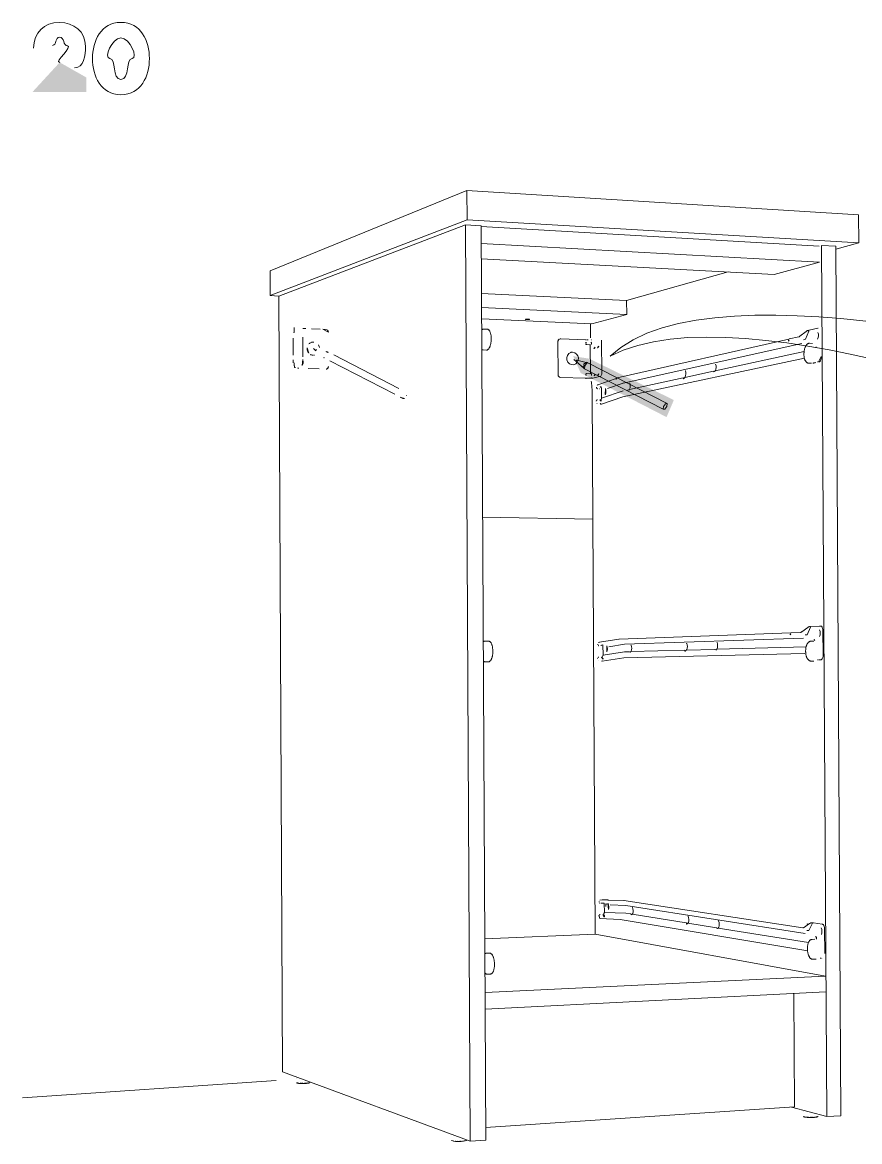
# Model space of a CAD drawing. Header units: metres. Extents: x -30.9 to 24.7, y -10.3 to 6.8.
# Drawn here: x 7.874 to 9.561, y -2.953 to -0.698 of the extents above; entities that cross this region are included whole.
import ezdxf

# ---------------------------------------------------------------- set-up
doc = ezdxf.new("R2010")
doc.units = ezdxf.units.M
doc.header["$MEASUREMENT"] = 0
doc.layers.add('PDF_Working_Num_Penna__255_Num_Penna__255', color=255, linetype='Continuous', lineweight=18)
doc.layers.add('PDF_Working_Num_Penna__7_Num_Penna__7', color=7, linetype='Continuous', lineweight=18)

msp = doc.modelspace()

# ---------------------------------------------------------------- hatches: boundary and pattern name
at = {"layer": 'PDF_Working_Num_Penna__255_Num_Penna__255', "linetype": 'Continuous', "lineweight": 18}
msp.add_hatch(color=255, dxfattribs=at).paths.add_polyline_path([(8.9838, -1.3706), (8.999, -1.4044), (9.172, -1.4934), (9.1867, -1.459), (9.0159, -1.3756)])
at = {"layer": 'PDF_Working_Num_Penna__7_Num_Penna__7', "linetype": 'Continuous', "lineweight": 18}
msp.add_hatch(color=7, dxfattribs=at).paths.add_polyline_path([(7.9496, -0.7787), (7.8944, -0.8387), (8.003, -0.8387), (8.003, -0.809)])

# ---------------------------------------------------------------- linework, layer by layer
at = {"layer": 'PDF_Working_Num_Penna__7_Num_Penna__7', "color": 7, "linetype": 'Continuous', "lineweight": 18, "flags": 128}
for points in [[(9.5589, -1.086), (8.7699, -1.0366), (8.3734, -1.1987), (8.3736, -1.2487)], [(8.7699, -1.0366), (8.7702, -1.0962), (9.5592, -1.1424)], [(8.3736, -1.2487), (8.7702, -1.0962)], [(9.5589, -1.086), (9.5592, -1.1424)], [(8.7983, -1.108), (8.7669, -1.1062), (8.3907, -1.2495)], [(8.7764, -2.9519), (8.7669, -1.1062)], [(8.8078, -2.9498), (8.7983, -1.108)], [(8.7983, -1.1097), (9.4797, -1.149)], [(9.4799, -1.181), (8.7985, -1.1433)], [(9.4946, -2.9027), (9.4844, -1.1477)], [(9.5127, -1.1493), (9.4844, -1.1477)], [(9.5127, -1.1493), (9.5231, -2.9008), (9.4946, -2.9027)], [(9.5592, -1.1424), (9.5128, -1.1552)], [(8.7986, -1.1743), (9.3888, -1.2058)], [(9.3888, -1.2058), (9.4798, -1.181)], [(9.2959, -1.2008), (9.0916, -1.2584)], [(8.3907, -1.2495), (8.3736, -1.2487)], [(8.3907, -1.2495), (8.3982, -2.8126), (8.7764, -2.9519), (8.8078, -2.9498)], [(9.0214, -1.3056), (9.0918, -1.2865), (9.0916, -1.2584), (8.7989, -1.2442)], [(9.0918, -1.2865), (8.7991, -1.2728)], [(8.8, -1.2957), (9.0214, -1.3056)], [(9.0189, -1.3055), (9.0191, -1.3334)], [(8.4568, -1.3155), (8.474, -1.3162)], [(8.804, -1.316), (8.8106, -1.3163), (8.8112, -1.3164), (8.8118, -1.3165), (8.8124, -1.3168), (8.813, -1.3171), (8.8135, -1.3175), (8.8141, -1.3179), (8.8145, -1.3184), (8.815, -1.319), (8.8154, -1.3197), (8.8159, -1.3204), (8.8163, -1.3212), (8.8166, -1.322), (8.817, -1.3229), (8.8173, -1.324), (8.8176, -1.3251), (8.8179, -1.3263), (8.8182, -1.3276), (8.8184, -1.3289), (8.8185, -1.3302), (8.8186, -1.3315), (8.8187, -1.3328), (8.8188, -1.3341), (8.8188, -1.3355), (8.8188, -1.3368), (8.8187, -1.3381), (8.8187, -1.3394), (8.8186, -1.3407), (8.8184, -1.342), (8.8182, -1.3433), (8.8181, -1.3445), (8.8178, -1.3458), (8.8176, -1.3469), (8.8173, -1.3481), (8.817, -1.3492), (8.8166, -1.3502), (8.8163, -1.3513), (8.8159, -1.3522), (8.8154, -1.3531), (8.815, -1.354), (8.8145, -1.3548), (8.814, -1.3556), (8.8134, -1.3562), (8.8128, -1.3568), (8.8123, -1.3573), (8.8117, -1.3576), (8.8111, -1.3579), (8.8104, -1.3582), (8.8097, -1.3583), (8.809, -1.3584), (8.8024, -1.3581)], [(9.4549, -1.3197), (9.454, -1.3203), (9.4531, -1.3209), (9.4407, -1.33)], [(9.4562, -1.3189), (9.4566, -1.3188), (9.4571, -1.3187), (9.4575, -1.3186), (9.4584, -1.3203), (9.4516, -1.3366), (9.4477, -1.3374)], [(9.4592, -1.3182), (9.4767, -1.3142), (9.477, -1.3141), (9.4773, -1.3141)], [(8.42, -1.3686), (8.4198, -1.3346)], [(8.4394, -1.3321), (8.4396, -1.3718)], [(9.0087, -1.338), (8.9588, -1.3358)], [(9.0202, -1.4054), (9.0185, -1.4058), (9.0182, -1.3477)], [(9.053, -1.436), (9.0843, -1.425), (9.4445, -1.3449)], [(9.0728, -1.4146), (9.4182, -1.3361)], [(9.4392, -1.3315), (9.4388, -1.3316), (9.4384, -1.3316), (9.419, -1.336)], [(9.4641, -1.385), (9.4581, -1.3848), (9.4575, -1.3847), (9.4569, -1.3846), (9.4563, -1.3844), (9.4558, -1.3842), (9.4552, -1.3839), (9.4545, -1.3834), (9.4539, -1.3829), (9.4533, -1.3823), (9.4528, -1.3817), (9.4523, -1.3809), (9.4518, -1.3801), (9.4513, -1.3793), (9.4509, -1.3784), (9.4506, -1.3775), (9.4502, -1.3765), (9.4499, -1.3754), (9.4495, -1.3742), (9.4493, -1.373), (9.4491, -1.3718), (9.449, -1.3706), (9.4488, -1.3693), (9.4488, -1.368), (9.4488, -1.3667), (9.4488, -1.3654), (9.4488, -1.3642), (9.4489, -1.3629), (9.449, -1.3617), (9.4491, -1.3604), (9.4493, -1.3592), (9.4496, -1.358), (9.4499, -1.3568), (9.4501, -1.3557), (9.4505, -1.3545), (9.4509, -1.3535), (9.4513, -1.3525), (9.4517, -1.3515), (9.4522, -1.3505), (9.4527, -1.3496), (9.4532, -1.3488), (9.4538, -1.348), (9.4544, -1.3473), (9.4551, -1.3466), (9.4557, -1.3461), (9.4565, -1.3456), (9.4572, -1.3452), (9.4579, -1.3449), (9.4586, -1.3447), (9.4594, -1.3446), (9.4601, -1.3446), (9.4661, -1.3449)], [(8.6324, -1.4356), (8.5016, -1.3682)], [(9.4496, -1.3745), (9.0838, -1.4523), (9.0409, -1.467)], [(8.4499, -1.3954), (8.4719, -1.3963)], [(8.6244, -1.4474), (8.4936, -1.38)], [(8.9901, -1.3813), (9.0057, -1.395)], [(8.9914, -1.3787), (9.0103, -1.3832)], [(9.007, -1.396), (9.1654, -1.4777), (9.1688, -1.4774), (9.1726, -1.4717), (9.173, -1.4663)], [(9.0146, -1.3847), (9.173, -1.4663), (9.1697, -1.4666), (9.1659, -1.4723), (9.1654, -1.4777)], [(9.0337, -1.4285), (9.0725, -1.4147), (9.0728, -1.4146)], [(9.0221, -1.4431), (9.022, -1.4402), (9.022, -1.4373), (9.0218, -1.4345), (9.0216, -1.4317), (9.0214, -1.4289), (9.0211, -1.4262), (9.0208, -1.4235), (9.0204, -1.4208)], [(9.0235, -1.6992), (9.0221, -1.4431)], [(9.0407, -1.4344), (9.0412, -1.4554)], [(9.0408, -1.4566), (9.041, -1.4563), (9.0412, -1.4558), (9.0412, -1.4554), (9.0844, -1.4404)], [(8.8013, -1.6953), (9.0235, -1.6992)], [(9.028, -2.5354), (9.0235, -1.6992)], [(9.4584, -1.9159), (9.4575, -1.9164), (9.4566, -1.917), (9.4442, -1.9257)], [(9.4597, -1.9151), (9.4601, -1.9151), (9.4606, -1.9151), (9.461, -1.9151), (9.4619, -1.9169), (9.4551, -1.9319), (9.4512, -1.9321)], [(9.4627, -1.915), (9.4802, -1.9143)], [(9.0558, -1.9559), (9.0871, -1.9509), (9.448, -1.9389)], [(9.0764, -1.9407), (9.4224, -1.9279)], [(9.4427, -1.9271), (9.4423, -1.9272), (9.4419, -1.9272), (9.4225, -1.9279)], [(8.8065, -1.9445), (8.813, -1.9445), (8.8136, -1.9445), (8.8143, -1.9447), (8.8149, -1.9449), (8.8155, -1.9452), (8.8161, -1.9456), (8.8165, -1.946), (8.8171, -1.9465), (8.8176, -1.947), (8.818, -1.9477), (8.8185, -1.9484), (8.8189, -1.9491), (8.8193, -1.95), (8.8197, -1.9509), (8.8201, -1.9519), (8.8205, -1.953), (8.8208, -1.9542), (8.8211, -1.9555), (8.8213, -1.9567), (8.8215, -1.958), (8.8217, -1.9593), (8.8218, -1.9606), (8.822, -1.9619), (8.822, -1.9633), (8.8221, -1.9646), (8.8221, -1.9659), (8.8221, -1.9672), (8.822, -1.9685), (8.8219, -1.9698), (8.8218, -1.9711), (8.8216, -1.9723), (8.8215, -1.9735), (8.8213, -1.9747), (8.821, -1.9759), (8.8207, -1.977), (8.8204, -1.978), (8.8201, -1.9791), (8.8197, -1.98), (8.8193, -1.981), (8.8189, -1.9818), (8.8184, -1.9826), (8.8179, -1.9834), (8.8174, -1.9841), (8.8169, -1.9847), (8.8163, -1.9852), (8.8157, -1.9856), (8.8151, -1.9859), (8.8145, -1.9862), (8.8138, -1.9864), (8.8131, -1.9864), (8.8065, -1.9864)], [(9.076, -1.9407), (9.0371, -1.9471)], [(9.0407, -1.9526), (9.0435, -1.9521), (9.044, -1.973)], [(9.4686, -1.9849), (9.4626, -1.9849), (9.462, -1.9848), (9.4614, -1.9847), (9.4608, -1.9846), (9.4602, -1.9844), (9.4597, -1.9841), (9.459, -1.9837), (9.4583, -1.9832), (9.4577, -1.9826), (9.4571, -1.982), (9.4565, -1.9813), (9.456, -1.9805), (9.4555, -1.9797), (9.4551, -1.9789), (9.4546, -1.9779), (9.4542, -1.9769), (9.4538, -1.9759), (9.4535, -1.9747), (9.4532, -1.9735), (9.4529, -1.9723), (9.4527, -1.9711), (9.4525, -1.9699), (9.4524, -1.9686), (9.4523, -1.9673), (9.4522, -1.966), (9.4522, -1.9648), (9.4522, -1.9635), (9.4523, -1.9622), (9.4524, -1.961), (9.4525, -1.9598), (9.4527, -1.9586), (9.4529, -1.9574), (9.4532, -1.9563), (9.4535, -1.9551), (9.4538, -1.9541), (9.4541, -1.953), (9.4545, -1.952), (9.455, -1.951), (9.4554, -1.9501), (9.4559, -1.9493), (9.4565, -1.9485), (9.457, -1.9478), (9.4577, -1.9471), (9.4583, -1.9465), (9.459, -1.946), (9.4597, -1.9456), (9.4604, -1.9452), (9.4611, -1.945), (9.4619, -1.9449), (9.4626, -1.9448), (9.4685, -1.9448)], [(9.0423, -1.9849), (9.0857, -1.9784)], [(9.0857, -1.9784), (9.4508, -1.9699)], [(9.0402, -2.4727), (9.0464, -2.4729), (9.0468, -2.4912)], [(9.0857, -2.4672), (9.0542, -2.4663), (9.054, -2.4662), (9.0443, -2.466)], [(9.0586, -2.4763), (9.09, -2.4772), (9.4514, -2.5336)], [(9.4474, -2.5223), (9.4468, -2.5223), (9.0857, -2.4672)], [(9.4524, -2.5677), (9.0784, -2.5053), (9.0378, -2.5037), (9.0376, -2.5036), (9.0375, -2.5034), (9.036, -2.499)], [(9.4619, -2.5129), (9.4609, -2.5133), (9.4601, -2.5139), (9.4476, -2.5222)], [(9.466, -2.5125), (9.4645, -2.5122), (9.4653, -2.5143), (9.4585, -2.528), (9.4546, -2.5274)], [(9.4908, -2.5741), (9.4905, -2.5257), (9.4905, -2.5244), (9.4904, -2.5233), (9.4902, -2.5221), (9.49, -2.521), (9.4897, -2.5199), (9.4894, -2.5189), (9.4889, -2.518), (9.4885, -2.5172), (9.488, -2.5165), (9.4875, -2.5159), (9.487, -2.5155), (9.4864, -2.5152), (9.4858, -2.515), (9.4683, -2.5124)], [(8.8057, -2.5444), (9.028, -2.5354)], [(9.4925, -2.6194), (9.028, -2.5354)], [(9.4731, -2.5855), (9.4672, -2.5858), (9.4665, -2.5858), (9.4659, -2.5857), (9.4653, -2.5856), (9.4647, -2.5854), (9.4641, -2.5852), (9.4634, -2.5848), (9.4628, -2.5843), (9.4621, -2.5838), (9.4615, -2.5832), (9.4609, -2.5825), (9.4603, -2.5818), (9.4598, -2.581), (9.4593, -2.5801), (9.4588, -2.5792), (9.4584, -2.5782), (9.4579, -2.5772), (9.4575, -2.576), (9.4572, -2.5748), (9.4568, -2.5737), (9.4566, -2.5725), (9.4563, -2.5712), (9.4561, -2.5699), (9.456, -2.5687), (9.4558, -2.5674), (9.4557, -2.5661), (9.4557, -2.5649), (9.4557, -2.5636), (9.4557, -2.5623), (9.4558, -2.5611), (9.4559, -2.5599), (9.4561, -2.5587), (9.4563, -2.5575), (9.4565, -2.5564), (9.4568, -2.5553), (9.457, -2.5542), (9.4574, -2.5532), (9.4578, -2.5522), (9.4582, -2.5513), (9.4586, -2.5504), (9.4591, -2.5496), (9.4597, -2.5488), (9.4603, -2.5481), (9.4609, -2.5475), (9.4616, -2.5469), (9.4622, -2.5465), (9.4629, -2.5462), (9.4636, -2.5459), (9.4643, -2.5457), (9.4651, -2.5456), (9.471, -2.5454)], [(8.8089, -2.5736), (8.8154, -2.5733), (8.816, -2.5733), (8.8167, -2.5735), (8.8173, -2.5737), (8.8179, -2.5739), (8.8185, -2.5743), (8.819, -2.5747), (8.8196, -2.5751), (8.82, -2.5757), (8.8205, -2.5763), (8.821, -2.577), (8.8215, -2.5777), (8.8219, -2.5786), (8.8223, -2.5794), (8.8228, -2.5805), (8.8232, -2.5816), (8.8235, -2.5827), (8.8239, -2.584), (8.8242, -2.5852), (8.8245, -2.5865), (8.8247, -2.5878), (8.8249, -2.5891), (8.825, -2.5904), (8.8252, -2.5918), (8.8253, -2.5931), (8.8253, -2.5944), (8.8254, -2.5957), (8.8254, -2.597), (8.8253, -2.5983), (8.8252, -2.5996), (8.8252, -2.6009), (8.825, -2.6021), (8.8249, -2.6033), (8.8247, -2.6045), (8.8244, -2.6056), (8.8242, -2.6067), (8.8239, -2.6077), (8.8236, -2.6087), (8.8232, -2.6096), (8.8228, -2.6106), (8.8224, -2.6114), (8.8219, -2.6122), (8.8214, -2.6129), (8.8209, -2.6135), (8.8204, -2.614), (8.8198, -2.6145), (8.8192, -2.6148), (8.8186, -2.6152), (8.8179, -2.6153), (8.8171, -2.6154), (8.8106, -2.6157)], [(8.8063, -2.6524), (9.4925, -2.6194)], [(8.8064, -2.6861), (9.4927, -2.6515)], [(9.4298, -2.8833), (9.4285, -2.6548)], [(8.3857, -2.8297), (7.8744, -2.8649)], [(8.4268, -2.8343), (8.4269, -2.8346), (8.4271, -2.8348), (8.4274, -2.8349), (8.4277, -2.8351), (8.4281, -2.8352), (8.4286, -2.8353), (8.4292, -2.8354), (8.4298, -2.8355), (8.4305, -2.8356), (8.4312, -2.8357), (8.432, -2.8357), (8.4329, -2.8358), (8.4337, -2.8359), (8.4347, -2.8359), (8.4357, -2.836), (8.4366, -2.836), (8.4377, -2.836), (8.4387, -2.836), (8.4398, -2.836), (8.4408, -2.836), (8.4419, -2.8359), (8.4429, -2.8359), (8.4439, -2.8358), (8.4449, -2.8358), (8.4458, -2.8357), (8.4467, -2.8356), (8.4476, -2.8355), (8.4485, -2.8354), (8.4493, -2.8353), (8.4499, -2.8352), (8.4505, -2.8351), (8.451, -2.835), (8.4514, -2.8349), (8.4519, -2.8348), (8.4523, -2.8347), (8.4527, -2.8345), (8.4529, -2.8343), (8.4532, -2.8341), (8.4532, -2.8338)], [(8.8076, -2.9248), (9.4298, -2.8833)], [(9.424, -2.8837), (9.4946, -2.9027)], [(9.4478, -2.9022), (9.4479, -2.9025), (9.4481, -2.9027), (9.4484, -2.9029), (9.4487, -2.903), (9.4491, -2.9032), (9.4496, -2.9033), (9.4502, -2.9035), (9.4508, -2.9036), (9.4516, -2.9038), (9.4524, -2.9039), (9.4532, -2.904), (9.4541, -2.9041), (9.4551, -2.9042), (9.4561, -2.9043), (9.4572, -2.9043), (9.4582, -2.9044), (9.4593, -2.9044), (9.4605, -2.9045), (9.4616, -2.9045), (9.4628, -2.9045), (9.4639, -2.9045), (9.465, -2.9045), (9.4661, -2.9044), (9.4672, -2.9044), (9.4683, -2.9043), (9.4693, -2.9043), (9.4702, -2.9042), (9.4712, -2.9041), (9.4721, -2.904), (9.4728, -2.9039), (9.4734, -2.9038), (9.474, -2.9037), (9.4745, -2.9035), (9.475, -2.9034), (9.4755, -2.9033), (9.4759, -2.9031), (9.4762, -2.9029), (9.4764, -2.9028), (9.4765, -2.9026), (9.4766, -2.9024), (9.4764, -2.9025)]]:
    msp.add_lwpolyline(points, dxfattribs=at)
for points in [[(8.8902, -1.297), (8.8896, -1.2969), (8.889, -1.2968), (8.8885, -1.2968), (8.888, -1.2967), (8.8878, -1.2967), (8.8876, -1.2965), (8.8879, -1.2963), (8.8882, -1.2962), (8.8887, -1.2962), (8.8892, -1.2961), (8.8899, -1.296), (8.8906, -1.296), (8.8913, -1.296), (8.8921, -1.296), (8.8928, -1.296), (8.8936, -1.296), (8.8942, -1.296), (8.8948, -1.2961), (8.8953, -1.2962), (8.8958, -1.2962), (8.896, -1.2963), (8.8962, -1.2965), (8.8959, -1.2967), (8.8956, -1.2967), (8.8951, -1.2968), (8.8945, -1.2969), (8.8939, -1.2969), (8.8932, -1.297), (8.8925, -1.297), (8.8917, -1.297), (8.891, -1.297)], [(8.4214, -1.3231), (8.4215, -1.323), (8.4216, -1.3228), (8.4218, -1.3225), (8.4218, -1.3221), (8.4219, -1.3216), (8.4219, -1.3212)], [(8.4219, -1.3131), (8.4219, -1.3194), (8.4219, -1.3197), (8.4219, -1.32)], [(8.4453, -1.315), (8.4394, -1.3148)], [(8.8001, -1.3176), (8.8006, -1.3172), (8.8012, -1.3168), (8.8018, -1.3165), (8.8023, -1.3163), (8.8029, -1.3161), (8.8035, -1.316)], [(9.4549, -1.3197), (9.4552, -1.3196), (9.4554, -1.3195), (9.4556, -1.3193), (9.4558, -1.3192), (9.456, -1.319)], [(9.4589, -1.3183), (9.4592, -1.3182)], [(8.4559, -1.343), (8.4547, -1.3435), (8.4536, -1.3442), (8.4525, -1.3449), (8.4516, -1.3458)], [(8.4618, -1.3424), (8.4609, -1.3423), (8.4596, -1.3423), (8.4583, -1.3424), (8.4571, -1.3426)], [(8.4729, -1.3531), (8.4725, -1.3518), (8.472, -1.3505), (8.4715, -1.3493), (8.4707, -1.3481)], [(8.953, -1.341), (8.9531, -1.3402), (8.9533, -1.3394), (8.9535, -1.3387), (8.954, -1.338), (8.9545, -1.3374), (8.955, -1.3369), (8.9557, -1.3365)], [(8.9564, -1.3363), (8.9574, -1.336), (8.9581, -1.3359)], [(9.0087, -1.338), (9.0089, -1.338), (9.0091, -1.338), (9.0093, -1.338)], [(9.0094, -1.3431), (9.0091, -1.3431), (9.0089, -1.3431)], [(9.01, -1.3434), (9.0097, -1.3436), (9.0094, -1.344), (9.0092, -1.3444)], [(9.0108, -1.3474), (9.0104, -1.3474), (9.01, -1.3472), (9.0097, -1.3469), (9.0094, -1.3466), (9.0093, -1.3461), (9.0092, -1.3457)], [(9.01, -1.3434), (9.0103, -1.3432), (9.0108, -1.3432)], [(9.0105, -1.3376), (9.0109, -1.3376), (9.0113, -1.3375), (9.0118, -1.3375), (9.0124, -1.3374), (9.013, -1.3374), (9.0138, -1.3374), (9.0144, -1.3374)], [(9.0108, -1.3474), (9.0171, -1.3477), (9.0174, -1.3477), (9.0177, -1.3477), (9.018, -1.3477)], [(9.0207, -1.3427), (9.0199, -1.343)], [(9.0199, -1.3472), (9.0201, -1.3471), (9.0202, -1.3469), (9.0204, -1.3466), (9.0205, -1.3462), (9.0205, -1.3458), (9.0206, -1.3453)], [(9.0207, -1.3376), (9.0204, -1.3376), (9.0201, -1.3376)], [(9.0201, -1.3431), (9.0203, -1.3432), (9.0204, -1.3434), (9.0205, -1.3437), (9.0205, -1.3441)], [(9.419, -1.3384), (9.4186, -1.3385), (9.4182, -1.3386), (9.4179, -1.339), (9.4178, -1.3393), (9.4176, -1.3398), (9.4176, -1.3403)], [(9.4182, -1.3361), (9.4186, -1.3361)], [(9.4392, -1.3315), (9.4396, -1.3309), (9.4401, -1.3304)], [(9.4737, -1.3522), (9.4737, -1.3517)], [(8.4479, -1.3537), (8.4479, -1.3542), (8.4478, -1.3555), (8.448, -1.3569), (8.4482, -1.3582), (8.4486, -1.3596), (8.4491, -1.3608), (8.4497, -1.3621), (8.4505, -1.3632), (8.4513, -1.3643)], [(8.4549, -1.3673), (8.4556, -1.3676), (8.4568, -1.3682), (8.458, -1.3686), (8.4593, -1.3688)], [(8.4606, -1.3689), (8.4618, -1.3689), (8.4631, -1.3688)], [(8.4657, -1.3596), (8.4609, -1.3555)], [(8.4655, -1.3591), (8.4656, -1.3587), (8.4657, -1.3583), (8.4659, -1.3579), (8.4661, -1.3576), (8.4664, -1.3573), (8.4666, -1.3571), (8.4668, -1.3569), (8.467, -1.3569), (8.4668, -1.3569), (8.4666, -1.3571), (8.4664, -1.3573), (8.4661, -1.3576), (8.4659, -1.3579), (8.4657, -1.3583), (8.4656, -1.3587)], [(8.4656, -1.3596), (8.4655, -1.3593), (8.4655, -1.3591), (8.4655, -1.3593)], [(8.4826, -1.3743), (8.4822, -1.374), (8.4819, -1.3738), (8.4816, -1.3735)], [(8.4902, -1.3629), (8.4894, -1.3627), (8.4887, -1.3624), (8.4881, -1.3621), (8.4875, -1.362), (8.487, -1.3618), (8.4866, -1.3616), (8.4862, -1.3615)], [(8.8024, -1.3581), (8.8018, -1.358), (8.8011, -1.3579), (8.8006, -1.3576), (8.8, -1.3573)], [(8.42, -1.3783), (8.4201, -1.3843)], [(8.4221, -1.3846), (8.4221, -1.3843), (8.422, -1.384), (8.4219, -1.3838)], [(8.4221, -1.3846), (8.4222, -1.385), (8.4222, -1.3853)], [(8.4223, -1.3934), (8.4222, -1.3871), (8.4222, -1.3868), (8.4222, -1.3865), (8.4222, -1.3862)], [(8.4223, -1.3934), (8.4225, -1.3935), (8.4228, -1.3936), (8.4231, -1.3936), (8.4236, -1.3937), (8.4241, -1.3937), (8.4247, -1.3937)], [(8.4292, -1.3945), (8.4292, -1.3939)], [(8.4292, -1.3945), (8.4295, -1.3946), (8.4297, -1.3946), (8.4301, -1.3947), (8.4306, -1.3947), (8.4311, -1.3947)], [(8.4303, -1.3939), (8.4304, -1.394)], [(8.4867, -1.3966), (8.486, -1.3967)], [(8.4867, -1.3966), (8.4876, -1.3963), (8.4869, -1.3965)], [(8.4911, -1.3914), (8.4911, -1.3922), (8.4909, -1.393), (8.4906, -1.3938), (8.4901, -1.3945), (8.4896, -1.3951), (8.489, -1.3956), (8.4884, -1.396)], [(8.9901, -1.3813), (8.9853, -1.3772)], [(8.9899, -1.3808), (8.99, -1.3804), (8.9901, -1.38), (8.9903, -1.3797), (8.9905, -1.3793), (8.9908, -1.379), (8.991, -1.3788), (8.9912, -1.3787), (8.9914, -1.3787), (8.9912, -1.3787), (8.991, -1.3788), (8.9908, -1.379), (8.9905, -1.3793), (8.9903, -1.3797), (8.9901, -1.38), (8.99, -1.3804)], [(8.9901, -1.3813), (8.9899, -1.381), (8.9899, -1.3808), (8.9899, -1.381)], [(9.0074, -1.3906), (9.007, -1.3906), (9.0066, -1.3906), (9.0062, -1.3906), (9.0058, -1.3906), (9.0055, -1.3906), (9.0052, -1.3906), (9.0049, -1.3907), (9.0047, -1.3907), (9.0045, -1.3908), (9.0043, -1.3909), (9.0042, -1.391), (9.004, -1.3912), (9.0038, -1.3914), (9.0038, -1.3917), (9.0039, -1.3921), (9.004, -1.3923), (9.0041, -1.3925), (9.0042, -1.3928), (9.0043, -1.393), (9.0045, -1.3933), (9.0047, -1.3936), (9.005, -1.3938), (9.0052, -1.3942), (9.0055, -1.3945), (9.0059, -1.3948), (9.0062, -1.3952), (9.0066, -1.3956)], [(9.0112, -1.385), (9.0106, -1.3849), (9.0101, -1.3849), (9.0096, -1.3849), (9.0092, -1.3849), (9.0087, -1.385), (9.0083, -1.385), (9.008, -1.3851), (9.0076, -1.3851), (9.0073, -1.3852), (9.007, -1.3853), (9.0068, -1.3854), (9.0066, -1.3855), (9.0064, -1.3856), (9.0062, -1.3857), (9.006, -1.3859), (9.0059, -1.386), (9.0058, -1.3862), (9.0057, -1.3864), (9.0057, -1.3866), (9.0057, -1.3868), (9.0057, -1.387), (9.0057, -1.3873), (9.0057, -1.3875), (9.0058, -1.3878), (9.0059, -1.3881), (9.0061, -1.3884), (9.0062, -1.3887), (9.0064, -1.3891), (9.0066, -1.3894), (9.0069, -1.3898), (9.0071, -1.3902)], [(9.007, -1.396), (9.0066, -1.3957), (9.0063, -1.3955), (9.006, -1.3952)], [(9.0103, -1.3832), (9.01, -1.3831), (9.0098, -1.3831), (9.0096, -1.383), (9.0094, -1.3831), (9.0093, -1.3833), (9.0095, -1.3836), (9.0097, -1.3837), (9.0099, -1.3839), (9.0102, -1.3842), (9.0105, -1.3844), (9.0108, -1.3847)], [(9.0146, -1.3847), (9.0138, -1.3844), (9.0131, -1.3841), (9.0125, -1.3839), (9.0119, -1.3837), (9.0114, -1.3835), (9.011, -1.3834), (9.0106, -1.3832)], [(9.4668, -1.3845), (9.4675, -1.3845), (9.4682, -1.3844), (9.4688, -1.3843), (9.4694, -1.3843), (9.4699, -1.3842), (9.4704, -1.3841)], [(9.4723, -1.3836), (9.4721, -1.3835), (9.4717, -1.3834)], [(9.4717, -1.3838), (9.472, -1.3837)], [(9.4723, -1.3836), (9.4723, -1.3833)], [(9.4763, -1.3821), (9.4765, -1.3821)], [(9.0095, -1.4073), (9.0096, -1.4069), (9.0097, -1.4065), (9.0099, -1.4062)], [(9.0095, -1.4073), (9.0095, -1.4082), (9.0096, -1.4086), (9.0098, -1.409), (9.01, -1.4094), (9.0103, -1.4097)], [(9.0102, -1.4059), (9.0105, -1.4057), (9.0108, -1.4057)], [(9.0111, -1.4057), (9.0174, -1.4059), (9.0177, -1.4059), (9.018, -1.4059), (9.0183, -1.4059)], [(9.0203, -1.4146), (9.0205, -1.4146), (9.0209, -1.4146)], [(9.0207, -1.4059), (9.0207, -1.4057), (9.0205, -1.4055)], [(9.0209, -1.4078), (9.0209, -1.4082), (9.0209, -1.4086), (9.0207, -1.409), (9.0206, -1.4093), (9.0205, -1.4095), (9.0208, -1.4095)], [(9.0207, -1.4059), (9.0209, -1.4062), (9.0209, -1.4066), (9.0209, -1.407)], [(9.0704, -1.4176), (9.0705, -1.417), (9.0708, -1.4163), (9.0711, -1.4158), (9.0715, -1.4153), (9.072, -1.415)], [(9.2088, -1.413), (9.2091, -1.4129)], [(9.2684, -1.4018), (9.2685, -1.4016), (9.2687, -1.4014), (9.269, -1.4012), (9.2692, -1.4009), (9.2694, -1.4008), (9.2696, -1.4005)], [(9.2697, -1.3998), (9.27, -1.3997)], [(9.0312, -1.4344), (9.031, -1.4341), (9.0309, -1.4337), (9.0309, -1.4333), (9.031, -1.4329)], [(9.0312, -1.4344), (9.0318, -1.4355), (9.0321, -1.4358), (9.0325, -1.4361), (9.0329, -1.4362)], [(9.0318, -1.4297), (9.0319, -1.4295)], [(9.0337, -1.4285), (9.0335, -1.4286), (9.0333, -1.4287), (9.0332, -1.4287), (9.033, -1.4289), (9.0329, -1.429), (9.0327, -1.4291)], [(9.0369, -1.4364), (9.0372, -1.4364), (9.0374, -1.4363)], [(9.0385, -1.433), (9.0386, -1.4328), (9.0388, -1.4326), (9.039, -1.4325), (9.0393, -1.4325), (9.0395, -1.4326), (9.0397, -1.4327), (9.0401, -1.433), (9.0404, -1.4335), (9.0406, -1.4339)], [(9.0396, -1.4323), (9.0396, -1.4325)], [(9.0843, -1.425), (9.0842, -1.4246)], [(9.0945, -1.4394), (9.0947, -1.4393), (9.0947, -1.439), (9.0946, -1.4388), (9.0945, -1.4387), (9.0944, -1.4385), (9.0942, -1.4383)], [(9.0959, -1.4392), (9.096, -1.439), (9.0962, -1.4388), (9.0964, -1.4386), (9.0966, -1.4384), (9.0968, -1.4382), (9.097, -1.4379)], [(8.6357, -1.4533), (8.641, -1.456), (8.6444, -1.4557)], [(8.6479, -1.4505), (8.6482, -1.45)], [(9.0304, -1.461), (9.0303, -1.4613), (9.0303, -1.4616)], [(9.0304, -1.461), (9.031, -1.4595), (9.0309, -1.4598), (9.0309, -1.4601)], [(9.0327, -1.4587), (9.0322, -1.4587), (9.0318, -1.4588), (9.0314, -1.459), (9.0312, -1.4592)], [(9.0321, -1.4659), (9.0319, -1.4657)], [(9.0383, -1.4592), (9.0382, -1.459), (9.038, -1.4589), (9.0378, -1.4589)], [(9.0383, -1.4592), (9.0392, -1.4614)], [(9.0403, -1.461), (9.04, -1.4605), (9.0398, -1.4599), (9.0398, -1.4593), (9.0398, -1.4587), (9.0399, -1.4581), (9.0401, -1.4576), (9.0404, -1.4571)], [(9.0387, -1.4665), (9.0385, -1.4661)], [(9.0386, -1.4665), (9.0388, -1.4668), (9.039, -1.467), (9.0392, -1.4671), (9.0395, -1.4671)], [(9.0394, -1.4663), (9.0393, -1.4662), (9.0391, -1.4662), (9.0388, -1.4661)], [(9.039, -1.4662), (9.0388, -1.4662)], [(9.0409, -1.467), (9.0403, -1.4671)], [(9.4584, -1.916), (9.4586, -1.9158), (9.4589, -1.9157), (9.459, -1.9156), (9.4592, -1.9154), (9.4594, -1.9153)], [(9.4624, -1.915), (9.4627, -1.915)], [(9.4225, -1.9303), (9.4221, -1.9304), (9.4217, -1.9305), (9.4214, -1.9308), (9.4212, -1.9312), (9.4211, -1.9317), (9.421, -1.9322)], [(9.4427, -1.9271), (9.4431, -1.9266), (9.4436, -1.9262)], [(8.8034, -1.9456), (8.8037, -1.9454), (8.8043, -1.9451), (8.8048, -1.9448), (8.8053, -1.9446), (8.8059, -1.9445)], [(9.0338, -1.951), (9.0337, -1.9514), (9.0337, -1.9519)], [(9.0344, -1.9532), (9.0342, -1.9532)], [(9.0344, -1.9532), (9.0346, -1.9534), (9.0349, -1.9538), (9.0352, -1.9541), (9.0357, -1.9542)], [(9.0346, -1.9479), (9.0347, -1.9477)], [(9.0371, -1.9471), (9.0369, -1.9472), (9.0367, -1.9473)], [(9.0403, -1.954), (9.0402, -1.9542), (9.04, -1.9542)], [(9.0406, -1.953), (9.0403, -1.954)], [(9.2715, -1.9626), (9.2717, -1.9624), (9.2719, -1.9623), (9.2721, -1.962), (9.2724, -1.9618), (9.2726, -1.9616), (9.2728, -1.9614)], [(9.2731, -1.9603), (9.2734, -1.9602)], [(9.4696, -1.9413), (9.47, -1.9421), (9.4703, -1.9431), (9.4706, -1.9441)], [(9.0332, -1.9791), (9.0331, -1.9795), (9.0331, -1.9798)], [(9.0355, -1.9769), (9.035, -1.9769), (9.0346, -1.9771), (9.0343, -1.9772), (9.034, -1.9775)], [(9.0411, -1.9772), (9.041, -1.977), (9.0408, -1.9769), (9.0406, -1.9769)], [(9.0411, -1.9772), (9.0427, -1.9813)], [(9.0988, -1.9673), (9.0989, -1.9671), (9.099, -1.967), (9.0993, -1.9667), (9.0995, -1.9666), (9.0997, -1.9664), (9.0999, -1.9662)], [(9.2122, -1.962), (9.2124, -1.9619)], [(9.4758, -1.9825), (9.4756, -1.9825), (9.4753, -1.9825)], [(9.4792, -1.9824), (9.4788, -1.9824), (9.4784, -1.9824), (9.4781, -1.9824)], [(9.4792, -1.9824), (9.4798, -1.9824), (9.48, -1.9823)], [(9.4814, -1.9822), (9.4811, -1.9823), (9.4809, -1.9823), (9.4807, -1.9823), (9.4805, -1.9823)], [(8.8065, -1.9864), (8.8059, -1.9864), (8.8052, -1.9862), (8.8046, -1.986), (8.804, -1.9858), (8.8035, -1.9854), (8.8029, -1.985)], [(9.0349, -1.9845), (9.0348, -1.9844)], [(9.0423, -1.9846), (9.0421, -1.9845), (9.0419, -1.9845), (9.0416, -1.9845)], [(9.0416, -1.9845), (9.0418, -1.9847), (9.042, -1.9849), (9.0423, -1.9849)], [(9.043, -1.9849), (9.0427, -1.9849)], [(9.0366, -2.4706), (9.0365, -2.4703), (9.0365, -2.4699), (9.0366, -2.4695)], [(9.0382, -2.4726), (9.037, -2.4726)], [(9.0374, -2.4667), (9.0375, -2.4665)], [(9.0377, -2.4663), (9.0425, -2.4662), (9.0428, -2.4662), (9.0431, -2.4662)], [(9.0425, -2.4662), (9.0427, -2.4662)], [(9.0434, -2.466), (9.0432, -2.466), (9.043, -2.4662)], [(9.0445, -2.466), (9.0443, -2.466)], [(9.0494, -2.4792), (9.0494, -2.4782), (9.0495, -2.4774), (9.0496, -2.4765), (9.0497, -2.4757), (9.0499, -2.4749), (9.0501, -2.4742), (9.0504, -2.4736)], [(9.054, -2.4662), (9.0546, -2.4663)], [(9.0864, -2.4672), (9.0861, -2.4672)], [(9.0361, -2.4978), (9.0359, -2.4982), (9.0359, -2.4986)], [(9.0383, -2.4956), (9.0379, -2.4956), (9.0374, -2.4958), (9.0371, -2.496), (9.0369, -2.4962)], [(9.0445, -2.4971), (9.0439, -2.4956), (9.0436, -2.4955), (9.0434, -2.4954)], [(9.0445, -2.4971), (9.0455, -2.4999), (9.0456, -2.5), (9.0457, -2.5002), (9.046, -2.5004), (9.0463, -2.5004), (9.0466, -2.5002), (9.0468, -2.5), (9.0469, -2.4998)], [(9.0471, -2.499), (9.047, -2.4993)], [(9.1016, -2.4959), (9.1018, -2.4958), (9.1019, -2.4956), (9.1022, -2.4954), (9.1024, -2.4953), (9.1026, -2.4951), (9.1028, -2.4949)], [(9.1035, -2.4936), (9.1036, -2.4935)], [(9.2155, -2.5116), (9.2157, -2.5116)], [(9.2747, -2.524), (9.2748, -2.5238), (9.275, -2.5237), (9.2753, -2.5235), (9.2756, -2.5233), (9.2758, -2.5231), (9.276, -2.5229)], [(9.2766, -2.5214), (9.2769, -2.5213)], [(9.4468, -2.5223), (9.447, -2.5223)], [(9.456, -2.5166), (9.4558, -2.5159), (9.4557, -2.5152), (9.4556, -2.5144)], [(9.4619, -2.5129), (9.4621, -2.5127), (9.4623, -2.5126), (9.4625, -2.5125), (9.4627, -2.5124), (9.4629, -2.5122)], [(9.4645, -2.5122), (9.4641, -2.5122), (9.4636, -2.5122)], [(9.4683, -2.5124), (9.4679, -2.5124), (9.4673, -2.5123), (9.4667, -2.5122), (9.466, -2.5122), (9.4653, -2.5122), (9.4646, -2.5121), (9.4639, -2.5121)], [(9.4728, -2.5394), (9.4732, -2.5402), (9.4735, -2.541), (9.4738, -2.542), (9.4741, -2.543), (9.4743, -2.544), (9.4744, -2.5451)], [(9.4541, -2.5679), (9.4535, -2.5679), (9.453, -2.5678)], [(8.8066, -2.5743), (8.8072, -2.574), (8.8078, -2.5738), (8.8083, -2.5737)], [(9.4827, -2.5833), (9.4823, -2.5833), (9.4819, -2.5832), (9.4816, -2.5832)], [(9.4827, -2.5833), (9.4833, -2.5833), (9.4835, -2.5833)], [(9.4844, -2.5833), (9.4842, -2.5833), (9.484, -2.5833)], [(9.4849, -2.5833), (9.4847, -2.5833)], [(9.487, -2.5832), (9.4868, -2.5832)], [(8.8106, -2.6157), (8.81, -2.6157), (8.8093, -2.6156), (8.8087, -2.6154), (8.8081, -2.6152), (8.8076, -2.6148), (8.807, -2.6144), (8.8065, -2.614)], [(8.4266, -2.825), (8.4268, -2.825)], [(8.4269, -2.8253), (8.4267, -2.8252)], [(8.4276, -2.8347), (8.4275, -2.8347)], [(8.428, -2.8347), (8.4282, -2.8347)], [(8.4284, -2.8348), (8.4283, -2.8349)], [(8.4289, -2.8349), (8.4291, -2.8349)], [(8.4292, -2.8351), (8.429, -2.835)], [(8.4293, -2.8349), (8.4293, -2.8351)], [(8.4299, -2.835), (8.4302, -2.8351)], [(8.4303, -2.8352), (8.4301, -2.8352)], [(8.4304, -2.8351), (8.4303, -2.8352)], [(8.4312, -2.8352), (8.4315, -2.8352)], [(8.4315, -2.8354), (8.4313, -2.8354)], [(8.4325, -2.8353), (8.4327, -2.8353), (8.4329, -2.8353)], [(8.434, -2.8354), (8.4342, -2.8354), (8.4344, -2.8354)], [(8.4356, -2.8354), (8.4358, -2.8355), (8.4361, -2.8355)], [(8.4372, -2.8355), (8.4375, -2.8355), (8.4378, -2.8355)], [(8.4389, -2.8355), (8.4393, -2.8355), (8.4395, -2.8355)], [(8.4407, -2.8354), (8.441, -2.8355)], [(8.4423, -2.8354), (8.4425, -2.8354), (8.4428, -2.8354)], [(8.444, -2.8353), (8.4442, -2.8353), (8.4444, -2.8353)], [(8.4456, -2.8352), (8.4459, -2.8352), (8.4461, -2.8352)], [(8.4471, -2.8351), (8.4474, -2.8351), (8.4476, -2.835)], [(8.4485, -2.8349), (8.4488, -2.8349)], [(8.4491, -2.8348), (8.449, -2.835)], [(8.4498, -2.8347), (8.45, -2.8347)], [(8.4503, -2.8347), (8.4501, -2.8348)], [(8.4508, -2.8345), (8.4511, -2.8345)], [(8.4517, -2.8343), (8.4519, -2.8343)], [(8.4532, -2.8338), (8.4534, -2.8337)], [(9.4477, -2.8919), (9.448, -2.8918)], [(9.4477, -2.8919), (9.4477, -2.892)], [(9.4483, -2.9026), (9.4481, -2.9025)], [(9.4489, -2.9028), (9.4487, -2.9027)], [(9.4494, -2.9028), (9.4496, -2.9028)], [(9.4504, -2.903), (9.4506, -2.9031)], [(9.4508, -2.9033), (9.4506, -2.9032)], [(9.4516, -2.9032), (9.4519, -2.9033)], [(9.452, -2.9035), (9.4518, -2.9034)], [(9.453, -2.9034), (9.4531, -2.9035), (9.4534, -2.9035)], [(9.4534, -2.9037), (9.4532, -2.9036)], [(9.4545, -2.9035), (9.4547, -2.9036), (9.455, -2.9036)], [(9.4561, -2.9037), (9.4564, -2.9037), (9.4567, -2.9037)], [(9.4579, -2.9038), (9.4582, -2.9039), (9.4585, -2.9039)], [(9.4597, -2.9039), (9.4601, -2.9039), (9.4603, -2.9039)], [(9.4605, -2.9039), (9.4604, -2.9041)], [(9.4616, -2.9039), (9.462, -2.9039), (9.4622, -2.9039)], [(9.4635, -2.9039), (9.4637, -2.9039), (9.4639, -2.9039)], [(9.4643, -2.9039), (9.4642, -2.9041), (9.464, -2.9041)], [(9.4653, -2.9039), (9.4655, -2.9039), (9.4658, -2.9039)], [(9.4672, -2.9038), (9.4674, -2.9038), (9.4676, -2.9038)], [(9.4688, -2.9037), (9.4691, -2.9037), (9.4693, -2.9037)], [(9.4705, -2.9036), (9.4707, -2.9036), (9.4709, -2.9036)], [(9.4711, -2.9035), (9.471, -2.9037)], [(9.4719, -2.9034), (9.4722, -2.9034)], [(9.4725, -2.9034), (9.4724, -2.9035)], [(9.4732, -2.9032), (9.4734, -2.9032)], [(9.4738, -2.9032), (9.4737, -2.9033)], [(9.4743, -2.903), (9.4746, -2.903)], [(9.4748, -2.903), (9.4747, -2.9032)], [(9.4753, -2.9028), (9.4754, -2.9028)], [(9.4756, -2.9027), (9.4755, -2.9029)], [(9.4766, -2.9022), (9.4768, -2.9021)], [(8.7399, -2.9512), (8.7401, -2.9513)], [(8.7402, -2.9514), (8.74, -2.9514)], [(8.7408, -2.9514), (8.741, -2.9515)], [(8.7411, -2.9517), (8.7409, -2.9517)], [(8.7418, -2.9517), (8.742, -2.9518), (8.7422, -2.9518)], [(8.7422, -2.952), (8.742, -2.9519)], [(8.7431, -2.9519), (8.7433, -2.952), (8.7435, -2.952)], [(8.7435, -2.9521), (8.7433, -2.9521)], [(8.7446, -2.9521), (8.7448, -2.9521), (8.745, -2.9521)], [(8.745, -2.9523), (8.7448, -2.9523)], [(8.7462, -2.9522), (8.7464, -2.9523), (8.7466, -2.9523)], [(8.7479, -2.9523), (8.7482, -2.9524), (8.7485, -2.9524)], [(8.7498, -2.9524), (8.7501, -2.9525), (8.7504, -2.9525)], [(8.7517, -2.9525), (8.7521, -2.9525), (8.7523, -2.9525)], [(8.7526, -2.9525), (8.7524, -2.9526)], [(8.7537, -2.9525), (8.7539, -2.9525), (8.7541, -2.9525), (8.7543, -2.9525)], [(8.7545, -2.9525), (8.7544, -2.9526)], [(8.7556, -2.9524), (8.7558, -2.9525), (8.7561, -2.9525), (8.7563, -2.9524)], [(8.7576, -2.9523), (8.7578, -2.9524), (8.758, -2.9524)], [(8.7595, -2.9523), (8.7597, -2.9523), (8.7599, -2.9523)], [(8.7613, -2.9521), (8.7615, -2.9521), (8.7617, -2.9521)], [(8.7629, -2.9519), (8.7632, -2.9519), (8.7634, -2.9519)], [(8.7636, -2.9518), (8.7635, -2.952)], [(8.7644, -2.9517), (8.7647, -2.9517), (8.7649, -2.9517)], [(8.7651, -2.9516), (8.765, -2.9518)], [(8.7658, -2.9515), (8.766, -2.9515)], [(8.7663, -2.9514), (8.7662, -2.9516)], [(8.7669, -2.9513), (8.7672, -2.9512)], [(8.7674, -2.9511), (8.7673, -2.9513)], [(8.7678, -2.951), (8.768, -2.951)], [(8.7682, -2.9509), (8.7681, -2.9511)], [(8.7685, -2.9507), (8.7687, -2.9507)], [(8.7688, -2.9506), (8.7687, -2.9508)]]:
    msp.add_lwpolyline(points, close=True, dxfattribs=at)
for points in [[(8.4797, -1.3165), (8.4857, -1.3167, -0.390286), (8.4908, -1.3223)], [(9.0258, -1.3555), (9.0262, -1.3553), (9.0266, -1.355), (9.027, -1.3546), (9.0274, -1.3541), (9.0277, -1.3534), (9.028, -1.3527, 0.145123)], [(9.0331, -1.3536), (9.0335, -1.3535), (9.0339, -1.3532), (9.0343, -1.3527), (9.0346, -1.3522), (9.035, -1.3516), (9.0353, -1.3508, 0.144517)], [(8.9852, -1.3881, 0.823015), (8.9826, -1.3626), (8.9813, -1.3626), (8.9801, -1.3627), (8.979, -1.363, 0.868757)], [(9.4838, -1.3714, -0.23388), (9.48, -1.382), (9.4797, -1.3821), (9.4795, -1.3821), (9.4791, -1.3822), (9.4789, -1.3823), (9.4784, -1.3823), (9.4779, -1.3823)], [(8.4396, -1.3775), (8.4397, -1.3835, -0.19422), (8.438, -1.3894)], [(9.0261, -1.4104), (9.0265, -1.4102), (9.0269, -1.4099), (9.0273, -1.4095), (9.0277, -1.4089), (9.028, -1.4083), (9.0283, -1.4075, 0.141947)], [(9.0334, -1.4087), (9.0338, -1.4085), (9.0342, -1.4082), (9.0346, -1.4078), (9.0349, -1.4072), (9.0353, -1.4066), (9.0356, -1.4059, 0.138863)], [(9.0484, -1.4478), (9.0487, -1.4477, 0.187788), (9.0491, -1.4358)], [(9.0515, -1.9664), (9.0518, -1.9664, 0.187254), (9.0518, -1.9544)], [(9.054, -2.4731), (9.0542, -2.4734), (9.0544, -2.4736, -0.186796), (9.0548, -2.4856)]]:
    msp.add_lwpolyline(points, format="xyb", close=True, dxfattribs=at)
for points in [[(8.953, -1.341), (8.9534, -1.408, 0.390444), (8.9581, -1.4134), (9.0085, -1.4152), (9.0091, -1.4153), (9.0097, -1.4153), (9.0102, -1.4152), (9.0108, -1.4152), (9.0112, -1.4152), (9.0116, -1.4151), (9.0119, -1.4151), (9.0136, -1.4147), (9.0192, -1.4149), (9.0199, -1.4149), (9.0205, -1.4149), (9.0211, -1.4149), (9.0217, -1.4149), (9.0223, -1.4148), (9.0229, -1.4148), (9.0233, -1.4148), (9.0396, -1.411, 0.231265), (9.0416, -1.4053), (9.0412, -1.3381)], [(9.2703, -1.3866), (9.2705, -1.3867), (9.2708, -1.3869, -0.200664), (9.2703, -1.3996), (9.2701, -1.3999), (9.2698, -1.4002), (9.449, -1.3613)], [(9.0977, -1.4249), (9.0981, -1.425, -0.187819), (9.0976, -1.4371), (9.0974, -1.4374), (9.0972, -1.4377), (9.2057, -1.4141), (9.2059, -1.4143), (9.206, -1.4145), (9.2061, -1.4146), (9.2062, -1.4148), (9.2062, -1.415), (9.2062, -1.4152), (9.2059, -1.4154), (9.2058, -1.4156), (9.2057, -1.4158), (9.2059, -1.416), (9.2062, -1.416), (9.2065, -1.4158), (9.2067, -1.4157), (9.2069, -1.4155), (9.2071, -1.4154), (9.2072, -1.4153), (9.2074, -1.4151), (9.2075, -1.415), (9.2076, -1.4148), (9.2078, -1.4146), (9.2081, -1.4144), (9.2083, -1.4141), (9.2086, -1.414), (9.2087, -1.4137), (9.2089, -1.4135)], [(9.2094, -1.4001), (9.2096, -1.4002), (9.2099, -1.4003, -0.195814), (9.2093, -1.4128), (9.2091, -1.4131), (9.2089, -1.4135), (9.2665, -1.401), (9.2667, -1.4011), (9.2668, -1.4013), (9.2669, -1.4014), (9.267, -1.4016), (9.2671, -1.4018), (9.2669, -1.402)], [(9.4803, -1.9143), (9.4824, -1.9143), (9.4829, -1.9144), (9.4835, -1.9146), (9.484, -1.9149), (9.4845, -1.9154), (9.485, -1.916), (9.4854, -1.9168), (9.4858, -1.9176), (9.4862, -1.9185), (9.4865, -1.9195), (9.4867, -1.9206), (9.4869, -1.9217), (9.487, -1.9229), (9.487, -1.9241), (9.4873, -1.9723, -0.272826), (9.4835, -1.9822), (9.4832, -1.9823), (9.483, -1.9823), (9.4826, -1.9823), (9.4824, -1.9823), (9.4819, -1.9824), (9.4814, -1.9824), (9.4809, -1.9824), (9.4799, -1.9824)], [(9.1004, -1.9528), (9.1007, -1.9529, -0.186517), (9.1007, -1.965), (9.1004, -1.9655), (9.1001, -1.9659), (9.2088, -1.9629), (9.2089, -1.9632), (9.2091, -1.9634), (9.2092, -1.9636), (9.2093, -1.9637), (9.2093, -1.964), (9.2092, -1.9642), (9.209, -1.9644), (9.2089, -1.9646), (9.2088, -1.9648), (9.2089, -1.965), (9.2092, -1.9651), (9.2094, -1.9651), (9.2095, -1.965), (9.2098, -1.9649), (9.21, -1.9648), (9.2103, -1.9645), (9.2104, -1.9644), (9.2106, -1.9642), (9.2109, -1.9639), (9.2112, -1.9637), (9.2114, -1.9635), (9.2116, -1.9633), (9.2118, -1.9631), (9.212, -1.9629)], [(9.2122, -1.9491), (9.2124, -1.9492), (9.2127, -1.9493, -0.19277), (9.2127, -1.9618), (9.2123, -1.9624), (9.212, -1.9629), (9.2696, -1.9613), (9.2698, -1.9615), (9.27, -1.9617), (9.2701, -1.9619), (9.2702, -1.9621), (9.2702, -1.9623), (9.2701, -1.9625)], [(9.2731, -1.9472), (9.2734, -1.9473), (9.2737, -1.9474, -0.197419), (9.2737, -1.96), (9.2734, -1.9607), (9.273, -1.9612), (9.4532, -1.9562)], [(9.0442, -1.9808), (9.0442, -1.9803), (9.044, -1.9799), (9.0437, -1.9795, -0.407762), (9.0436, -1.9743), (9.0438, -1.9739), (9.044, -1.9735), (9.044, -1.973), (9.0873, -1.9663), (9.0971, -1.966), (9.0973, -1.9662), (9.0974, -1.9664), (9.0975, -1.9666), (9.0976, -1.9668), (9.0976, -1.967), (9.0975, -1.9672)], [(9.0471, -2.499), (9.047, -2.4985), (9.0468, -2.4981), (9.0465, -2.4977, -0.402489), (9.0464, -2.4925), (9.0466, -2.4921), (9.0468, -2.4917), (9.0468, -2.4912), (9.0903, -2.4927), (9.1, -2.4943), (9.1002, -2.4945), (9.1003, -2.4947), (9.1004, -2.4949), (9.1005, -2.4951), (9.1005, -2.4954), (9.1004, -2.4956)], [(9.103, -2.4812), (9.1032, -2.4812), (9.1033, -2.4813, -0.186793), (9.1038, -2.4934), (9.1036, -2.494), (9.1033, -2.4944), (9.103, -2.4947), (9.2118, -2.5123), (9.212, -2.5126), (9.2121, -2.5128), (9.2123, -2.5131), (9.2123, -2.5133), (9.2124, -2.5135), (9.2123, -2.5137), (9.2122, -2.5139), (9.212, -2.514), (9.2119, -2.5142), (9.2119, -2.5145), (9.2119, -2.5146), (9.2121, -2.5148), (9.2124, -2.5149), (9.2128, -2.5148), (9.2131, -2.5146), (9.2132, -2.5145), (9.2134, -2.5144), (9.2135, -2.5143), (9.2136, -2.5141), (9.2138, -2.514), (9.214, -2.5138), (9.2142, -2.5136), (9.2145, -2.5134), (9.2146, -2.5132), (9.2149, -2.5131), (9.2151, -2.5129)], [(9.215, -2.4988), (9.2152, -2.4988), (9.2155, -2.4989, -0.190497), (9.216, -2.5114), (9.2157, -2.512), (9.2154, -2.5124), (9.2151, -2.5129), (9.2728, -2.5222), (9.273, -2.5224), (9.2731, -2.5227), (9.2732, -2.5229), (9.2734, -2.5231), (9.2734, -2.5234), (9.2734, -2.5236), (9.2732, -2.5238)], [(9.276, -2.5083), (9.2763, -2.5084), (9.2766, -2.5085, -0.201137), (9.2771, -2.5212), (9.2769, -2.5218), (9.2765, -2.5223), (9.2762, -2.5227), (9.4578, -2.5521)], [(8.7692, -2.9503), (8.7691, -2.9505, -0.160632), (8.7392, -2.9508), (8.7389, -2.9507), (8.739, -2.9509), (8.7393, -2.951), (8.7394, -2.9511)]]:
    msp.add_lwpolyline(points, format="xyb", dxfattribs=at)
at = {"layer": 'PDF_Working_Num_Penna__7_Num_Penna__7', "color": 7, "linetype": 'Continuous', "lineweight": 18}
for centre, radius, start, end in [((9.4612, -1.3286), 0.0169, 333.8423, 20.1996), ((9.465, -1.9288), 0.0166, 336.6258, 23.3742), ((9.4679, -2.5298), 0.0172, 340.1733, 25.554)]:
    msp.add_arc(centre, radius, start, end, dxfattribs=at)
for points in [[(7.9494, -0.6982), (7.9175, -0.6982), (7.8978, -0.7191), (7.8967, -0.7501)], [(8.0016, -0.7462), (8.0016, -0.7168), (7.9777, -0.6982), (7.9494, -0.6982)], [(8.0156, -0.7711), (8.0156, -0.736), (8.0328, -0.6982), (8.0729, -0.6982)], [(8.0729, -0.6982), (8.1131, -0.6982), (8.1303, -0.736), (8.1303, -0.7711)], [(7.9349, -0.7444), (7.944, -0.7444), (7.9401, -0.7279), (7.9496, -0.7279)], [(7.9496, -0.7279), (7.9589, -0.7279), (7.9564, -0.7455), (7.965, -0.7455)], [(8.0729, -0.7292), (8.0548, -0.7292), (8.0374, -0.771), (8.0505, -0.771)], [(8.0953, -0.771), (8.1084, -0.771), (8.091, -0.7292), (8.0729, -0.7292)], [(7.965, -0.7455), (7.9774, -0.7455), (7.9379, -0.7787), (7.9496, -0.7787)], [(7.9797, -0.7894), (7.9984, -0.7894), (8.0016, -0.7656), (8.0016, -0.7462)], [(8.0729, -0.8441), (8.0326, -0.8441), (8.0156, -0.8063), (8.0156, -0.7711)], [(8.0505, -0.771), (8.0636, -0.771), (8.0548, -0.8131), (8.0729, -0.8131)], [(8.0729, -0.8131), (8.091, -0.8131), (8.0823, -0.771), (8.0953, -0.771)], [(8.1303, -0.7711), (8.1303, -0.8063), (8.1133, -0.8441), (8.0729, -0.8441)], [(10.097, -1.4023), (10.097, -1.4023), (9.2675, -1.1675), (9.0583, -1.3707)], [(9.0583, -1.3707), (9.3273, -1.2273), (10.0784, -1.5299), (10.0784, -1.5299)]]:
    msp.add_open_spline(points, degree=3, dxfattribs=at)

doc.saveas('drawing.dxf')
